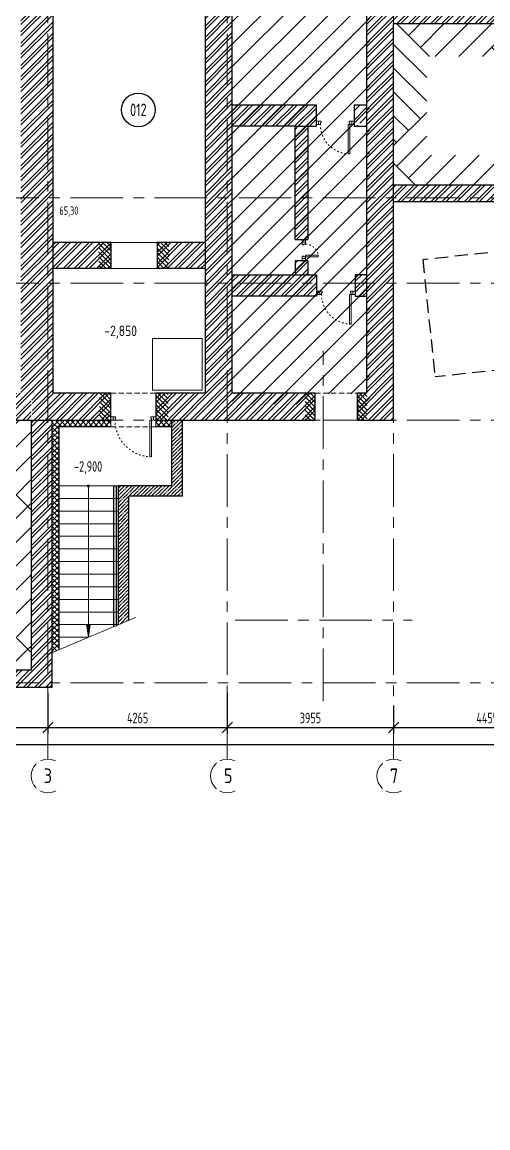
# Model space of a CAD drawing. Header units: millimetres. Extents: x -8689834 to 9419935, y 0 to 135940.
# Drawn here: x -334456 to -323381, y 44624 to 70921 of the extents above; entities that cross this region are included whole.
import ezdxf
from ezdxf import colors
from ezdxf.entities.mleader import LeaderData, LeaderLine
from ezdxf.enums import TextEntityAlignment as Align
from ezdxf.math import Vec2, Vec3

# ---------------------------------------------------------------- set-up
doc = ezdxf.new("R2010")
doc.units = ezdxf.units.MM
doc.header["$MEASUREMENT"] = 0
for name, pattern in [('ACAD_ISO03W100', [30, 12, -18]), ('CENTER', [2, 1.25, -0.25, 0.25, -0.25]), ('DASHED', [19.05, 12.7, -6.35]), ('TRATTEGGIATA', [0.75, 0.5, -0.25])]:
    doc.linetypes.add(name, pattern=pattern)
doc.layers.get('0').update_dxf_attribs({"color": 250, "lineweight": 9})
for name, color, linetype, lineweight in [('!!!_АР_перегородки блоки', 7, 'Continuous', 5), ('1 этаж тонкие линии!', 250, 'Continuous', 0), ('_0', 250, 'Continuous', 9), ('АР штриховка стен', 250, 'Continuous', 9), ('АР_Двери', 175, 'Continuous', 18), ('АР_Лестницы', 250, 'Continuous', 15), ('АР_Лестницы ограждение', 94, 'Continuous', 25), ('АР_Маркер экспликации', 239, 'Continuous', 13), ('АР_МосжилНии_Стены', 127, 'Continuous', 30), ('АР_Навесной фасад', 190, 'Continuous', 5), ('АР_Номер помещения', 1, 'Continuous', 25), ('АР_Оси', 7, 'Continuous', 9), ('АР_Оси размеры', 7, 'Continuous', 9), ('АР_Отметки', 250, 'Continuous', 15), ('АР_Помещения_площадь', 19, 'Continuous', 9), ('АР_Утеплитель', 154, 'Continuous', 9), ('АР_Штриховка кирпич', 250, 'Continuous', 9), ('АР_Штриховка монолит', 250, 'Continuous', 9), ('Подвал', 250, 'Continuous', 30)]:
    doc.layers.add(name, color=color, linetype=linetype, lineweight=lineweight)
doc.layers.add('ВХОДНЫЕ группы Лидер', color=250, linetype='Continuous')
doc.layers.get('0').freeze()
doc.styles.add('ISOCPEUR', font='isocpeur.ttf', dxfattribs={"width": 0.7})
doc.styles.get("Standard").update_dxf_attribs({"font": 'isocpeur.ttf', "width": 0.7})
doc.styles.add('ГОСТ 2.304', font='isocpeur.ttf', dxfattribs={"width": 0.7})
doc.dimstyles.new('СПДС', dxfattribs={"dimscale": 100, "dimtxt": 2.5, "dimasz": 2.5, "dimexe": 1.5, "dimexo": 0, "dimgap": 1, "dimtad": 1, "dimdec": 0, "dimrnd": 1, "dimtxsty": 'ГОСТ 2.304', "dimblk": 'OBLIQUE', "dimcen": 2.5, "dimdle": 1.5, "dimadec": 0, "dimazin": 2, "dimtfac": 0.75, "dimtdec": 0, "dimtmove": 1, "dimatfit": 3, "dimfxl": 1, "dimtolj": 1, "dimarcsym": 1})

# ---------------------------------------------------------------- blocks, each defined once
blk = doc.blocks.new('*U73')
blk.add_lwpolyline([(-100, 80), (-100, 950), (-140, 950), (-140, 80)], close=True)
for points in [[(-1070, 0), (-1070, 80), (-1015, 80), (-1015, 0), (-1070, 0)], [(-1015, 80), (-1015, 0), (-955, 0), (-955, 40), (-970, 40), (-970, 80), (-1015, 80)], [(-55, 80), (-55, 0), (-115, 0), (-115, 40), (-100, 40), (-100, 80), (-55, 80)], [(0, 0), (0, 80), (-55, 80), (-55, 0), (0, 0)]]:
    blk.add_lwpolyline(points)
at = {"linetype": 'ACAD_ISO03W100', "ltscale": 3}
blk.add_arc((-100, 80), 870, 90, 180, dxfattribs=at)
blk = doc.blocks.new('_Oblique')
at = {"color": 0, "linetype": 'ByBlock', "lineweight": -2}
blk.add_line((-0.5, -0.5), (0.5, 0.5), dxfattribs=at)
blk = doc.blocks.new('*D361')
at = {"layer": 'АР_Оси размеры', "color": 0, "lineweight": -2, "ltscale": 100, "transparency": 16777216}
for p, q in [((-333842, 54971), (-333842, 53997)), ((-340492, 54557), (-340492, 53997)), ((-340642, 54147), (-333692, 54147))]:
    blk.add_line(p, q, dxfattribs=at)
at = {"layer": 'АР_Оси размеры', "color": 0, "lineweight": -2, "ltscale": 100, "transparency": 16777216, "xscale": 250, "yscale": 250, "zscale": 250, "rotation": 180}
blk.add_blockref('_Oblique', (-340492, 54147), dxfattribs=at)
at = {"layer": 'АР_Оси размеры', "color": 0, "lineweight": -2, "ltscale": 100, "transparency": 16777216, "xscale": 250, "yscale": 250, "zscale": 250}
blk.add_blockref('_Oblique', (-333842, 54147), dxfattribs=at)
at = {"layer": 'АР_Оси размеры', "color": 0, "ltscale": 100, "transparency": 16777216, "insert": (-337167, 54372), "char_height": 250, "attachment_point": 5, "style": 'ГОСТ 2.304'}
blk.add_mtext('\\A1;6650', dxfattribs=at)
blk = doc.blocks.new('*D362')
at = {"layer": 'АР_Оси размеры', "color": 0, "lineweight": -2, "ltscale": 100, "transparency": 16777216}
for p, q in [((-333842, 54971), (-333842, 53997)), ((-329577, 54971), (-329577, 53997)), ((-333992, 54147), (-329427, 54147))]:
    blk.add_line(p, q, dxfattribs=at)
at = {"layer": 'АР_Оси размеры', "color": 0, "lineweight": -2, "ltscale": 100, "transparency": 16777216, "xscale": 250, "yscale": 250, "zscale": 250, "rotation": 180}
blk.add_blockref('_Oblique', (-333842, 54147), dxfattribs=at)
at = {"layer": 'АР_Оси размеры', "color": 0, "lineweight": -2, "ltscale": 100, "transparency": 16777216, "xscale": 250, "yscale": 250, "zscale": 250}
blk.add_blockref('_Oblique', (-329577, 54147), dxfattribs=at)
at = {"layer": 'АР_Оси размеры', "color": 0, "ltscale": 100, "transparency": 16777216, "insert": (-331710, 54372), "char_height": 250, "attachment_point": 5, "style": 'ГОСТ 2.304'}
blk.add_mtext('\\A1;4265', dxfattribs=at)
blk = doc.blocks.new('*D363')
at = {"layer": 'АР_Оси размеры', "color": 0, "lineweight": -2, "ltscale": 100, "transparency": 16777216}
for p, q in [((-329577, 54971), (-329577, 53997)), ((-325622, 54670), (-325622, 53997)), ((-329727, 54147), (-325472, 54147))]:
    blk.add_line(p, q, dxfattribs=at)
at = {"layer": 'АР_Оси размеры', "color": 0, "lineweight": -2, "ltscale": 100, "transparency": 16777216, "xscale": 250, "yscale": 250, "zscale": 250, "rotation": 180}
blk.add_blockref('_Oblique', (-329577, 54147), dxfattribs=at)
at = {"layer": 'АР_Оси размеры', "color": 0, "lineweight": -2, "ltscale": 100, "transparency": 16777216, "xscale": 250, "yscale": 250, "zscale": 250}
blk.add_blockref('_Oblique', (-325622, 54147), dxfattribs=at)
at = {"layer": 'АР_Оси размеры', "color": 0, "ltscale": 100, "transparency": 16777216, "insert": (-327600, 54372), "char_height": 250, "attachment_point": 5, "style": 'ГОСТ 2.304'}
blk.add_mtext('\\A1;3955', dxfattribs=at)
blk = doc.blocks.new('*D364')
at = {"layer": 'АР_Оси размеры', "color": 0, "lineweight": -2, "ltscale": 100, "transparency": 16777216}
for p, q in [((-321167, 54989), (-321167, 53997)), ((-325622, 54670), (-325622, 53997)), ((-325772, 54147), (-321017, 54147))]:
    blk.add_line(p, q, dxfattribs=at)
at = {"layer": 'АР_Оси размеры', "color": 0, "lineweight": -2, "ltscale": 100, "transparency": 16777216, "xscale": 250, "yscale": 250, "zscale": 250, "rotation": 180}
blk.add_blockref('_Oblique', (-325622, 54147), dxfattribs=at)
at = {"layer": 'АР_Оси размеры', "color": 0, "lineweight": -2, "ltscale": 100, "transparency": 16777216, "xscale": 250, "yscale": 250, "zscale": 250}
blk.add_blockref('_Oblique', (-321167, 54147), dxfattribs=at)
at = {"layer": 'АР_Оси размеры', "color": 0, "ltscale": 100, "transparency": 16777216, "insert": (-323395, 54372), "char_height": 250, "attachment_point": 5, "style": 'ГОСТ 2.304'}
blk.add_mtext('\\A1;4455', dxfattribs=at)
blk = doc.blocks.new('*D359')
at = {"layer": 'АР_Оси размеры', "color": 0, "lineweight": -2, "ltscale": 100, "transparency": 16777216}
for p, q in [((-346892, 53745), (-278177, 53745)), ((-346742, 53419), (-346742, 53895)), ((-278327, 53419), (-278327, 53895))]:
    blk.add_line(p, q, dxfattribs=at)
at = {"layer": 'АР_Оси размеры', "color": 0, "lineweight": -2, "ltscale": 100, "transparency": 16777216, "xscale": 250, "yscale": 250, "zscale": 250, "rotation": 180}
blk.add_blockref('_Oblique', (-346742, 53745), dxfattribs=at)
at = {"layer": 'АР_Оси размеры', "color": 0, "lineweight": -2, "ltscale": 100, "transparency": 16777216, "xscale": 250, "yscale": 250, "zscale": 250}
blk.add_blockref('_Oblique', (-278327, 53745), dxfattribs=at)
at = {"layer": 'АР_Оси размеры', "color": 0, "ltscale": 100, "transparency": 16777216, "insert": (-313012, 53970), "char_height": 250, "attachment_point": 5, "style": 'ГОСТ 2.304'}
blk.add_mtext('\\A1;68415', dxfattribs=at)
blk = doc.blocks.new('*U1786')
at = {"layer": 'АР_Номер помещения', "color": 7}
blk.add_circle((-16481, -1596), 400, dxfattribs=at)
at = {"layer": 'АР_Номер помещения', "color": 7, "style": 'ISOCPEUR', "width": 0.7}
blk.add_attdef('НОМЕР_ПОМЕЩЕНИЯ', text='', height=300, dxfattribs=at).set_placement((-16481, -1596), align=Align.MIDDLE_CENTER)
at = {"layer": 'АР_Помещения_площадь', "color": 7, "lineweight": 30, "width": 0.7, "flags": 104}
blk.add_attdef('ИМЯ_ПОМЕЩЕНИЯ', text='', height=100, dxfattribs=at).set_placement((158, 1217), align=Align.MIDDLE_CENTER)
blk = doc.blocks.new('*U88')
blk.add_lwpolyline([(-100, 80), (-100, 780), (-140, 780), (-140, 80)], close=True)
for points in [[(-900, 0), (-900, 80), (-845, 80), (-845, 0), (-900, 0)], [(-845, 80), (-845, 0), (-785, 0), (-785, 40), (-800, 40), (-800, 80), (-845, 80)], [(-55, 80), (-55, 0), (-115, 0), (-115, 40), (-100, 40), (-100, 80), (-55, 80)], [(0, 0), (0, 80), (-55, 80), (-55, 0), (0, 0)]]:
    blk.add_lwpolyline(points)
at = {"linetype": 'ACAD_ISO03W100', "ltscale": 3}
blk.add_arc((-100, 80), 700, 90, 180, dxfattribs=at)
blk = doc.blocks.new('*U65')
for points in [[(-500, 0), (-500, -80), (-445, -80), (-445, 0), (-500, 0)], [(-445, -80), (-445, 0), (-385, 0), (-385, -40), (-400, -40), (-400, -80), (-445, -80)], [(-55, -80), (-55, 0), (-115, 0), (-115, -40), (-100, -40), (-100, -80), (-55, -80)], [(0, 0), (0, -80), (-55, -80), (-55, 0), (0, 0)]]:
    blk.add_lwpolyline(points)
blk.add_lwpolyline([(-100, -80), (-100, -380), (-140, -380), (-140, -80)], close=True)
at = {"linetype": 'ACAD_ISO03W100', "ltscale": 3}
blk.add_arc((-100, -80), 300, 180, 270, dxfattribs=at)
blk = doc.blocks.new('_DotSmall')
at = {"color": 0, "linetype": 'ByBlock', "const_width": 0.5}
blk.add_lwpolyline([(-0.0625, 0, 1), (0.0625, 0, 1)], format="xyb", close=True, dxfattribs=at)
blk = doc.blocks.new('*U568')
h = blk.add_hatch(color=256)
h.dxf.hatch_style = 1
edge = h.paths.add_edge_path()
edge.add_arc((0, 0), 27.6, 359.64, 719.64)
h = blk.add_hatch(color=256)
h.dxf.hatch_style = 1
h.paths.add_polyline_path([(3300, -44), (3300, 44), (3600, 0)])
blk.add_line((3600, 0), (0, 0))
blk.add_lwpolyline([(3300, 44), (3300, -44), (3600, 0), (3300, 44)])
blk.add_circle((0, 0), 27.6)

msp = doc.modelspace()

# ---------------------------------------------------------------- hatches: boundary and pattern name
at = {"layer": '!!!_АР_перегородки блоки', "lineweight": 5, "ltscale": 100, "true_color": 0x636466}
h = msp.add_hatch(dxfattribs=at)
h.set_pattern_fill('ANSI31', color=251, scale=3000, angle=180, style=0)
h.set_pattern_definition([(225, (0, -14.5), (265.16504, -265.16504), [])])
h.paths.add_polyline_path([(-327484.7, 61922.1), (-327484.7, 62079.5), (-326484.7, 62079.5), (-326484.7, 61922.1), (-326484.7, 61835.7), (-326197.5, 61835.7), (-326197.5, 71500.1), (-325612.1, 71500.1), (-295741.6, 71500.1), (-295741.6, 71665.5), (-295741.6, 81248.6), (-329468.3, 81248.6), (-329468.3, 61835.7), (-327484.7, 61835.7)])
at = {"layer": '1 этаж тонкие линии!', "ltscale": 100, "transparency": 33554559}
h = msp.add_hatch(dxfattribs=at)
h.set_pattern_fill('AR-PARQ1', color=256, scale=200, angle=45, style=0)
h.set_pattern_definition([(135, (0.2, -110), (-3394.113, 0), [2400, -2400]), (135, (283, 172.8), (-3394.113, 0), [2400, -2400]), (135, (565.9, 455.7), (-3394.113, 0), [2400, -2400]), (135, (848.7, 738.5), (-3394.113, 0), [2400, -2400]), (135, (1131.6, 1021.4), (-3394.113, 0), [2400, -2400]), (135, (1414.4, 1304.2), (-3394.113, 0), [2400, -2400]), (135, (1697.2, 1587), (-3394.113, 0), [2400, -2400]), (45, (-1696.9, 1587), (3394.113, 0), [2400, -2400]), (45, (-1979.7, 1870), (3394.113, 0), [2400, -2400]), (45, (-2262.6, 2152.7), (3394.113, 0), [2400, -2400]), (45, (-2545.4, 2435.6), (3394.113, 0), [2400, -2400]), (45, (-2828.2, 2718.4), (3394.113, 0), [2400, -2400]), (45, (-3111, 3001.3), (3394.113, 0), [2400, -2400]), (45, (-3394, 3284), (3394.113, 0), [2400, -2400])])
h.paths.add_polyline_path([(-299206.8, 70885.7), (-325621.8, 70885.7), (-325621.8, 67045.7), (-299206.8, 67045.7)])
h.paths.add_polyline_path([(-299975.8, 70101.9), (-299977.8, 67758), (-324834.8, 67758), (-324832.9, 70101.9)], flags=16)
h = msp.add_hatch(dxfattribs=at)
h.set_pattern_fill('AR-PARQ1', color=256, scale=200, angle=45, style=0)
h.paths.add_polyline_path([(-335193, 56344.5), (-345603.8, 56344.5), (-345600.6, 63622.4), (-341357.6, 63622.4), (-341357.6, 60525.8), (-335189.8, 60525.8)], flags=16)
h.paths.add_polyline_path([(-334239.8, 55506.5), (-346441.8, 55506.5), (-346441.8, 64415), (-340493.3, 64415), (-340493.3, 61455.7), (-334239.8, 61455.7)])
at = {"layer": 'АР штриховка стен', "ltscale": 100}
h = msp.add_hatch(dxfattribs=at)
h.set_pattern_fill('ANSI31', color=1, scale=600, angle=-90)
h.set_pattern_definition([(315, (-242859.06, 912661.62), (53.0330086, 53.0330086), [])])
h.paths.add_polyline_path([(-331246.5, 65059.3), (-331246.5, 65678.8), (-330970.2, 65678.8), (-330969.8, 65059.6)])
h.paths.add_polyline_path([(-332631.9, 65059.5), (-332631.9, 65679), (-332347.9, 65678.8), (-332347.9, 65059.5)])
h = msp.add_hatch(dxfattribs=at)
h.set_pattern_fill('ANSI31', color=1, scale=600, angle=-90)
h.set_pattern_definition([(315, (-241966.475, 909078.04), (53.0330086, 53.0330086), [])])
h.paths.add_polyline_path([(-331276.8, 61455.4), (-331276.8, 62094.7), (-330985.3, 62094.7), (-330985.3, 61455.4)])
h.paths.add_polyline_path([(-332613.7, 61455.4), (-332613.7, 62094.7), (-332347.9, 62094.7), (-332347.9, 61455.4)])
h = msp.add_hatch(dxfattribs=at)
h.set_pattern_fill('ANSI31', color=1, scale=600, angle=-90)
h.set_pattern_definition([(315, (-237173.31, 909077.465), (53.0330086, 53.0330086), [])])
h.paths.add_polyline_path([(-326483.7, 61454.8), (-326483.7, 62094.1), (-326249, 62094.1), (-326249, 61454.8)])
h.paths.add_polyline_path([(-327727.3, 61454.8), (-327727.3, 62094.1), (-327484.7, 62094.1), (-327484.7, 61454.8)])
at = {"layer": 'АР_Утеплитель', "ltscale": 100}
h = msp.add_hatch(dxfattribs=at)
h.set_pattern_fill('ANSI37', color=256, scale=700)
h.set_pattern_definition([(45, (-14549.87, -21068), (-61.871843, 61.871843), []), (135, (-14549.87, -21068), (-61.871843, -61.871843), [])])
h.paths.add_polyline_path([(-332347.9, 61305.4), (-332347.9, 61455.4), (-332391.8, 61455), (-333741.8, 61455.6), (-333738.3, 55912.5), (-333588.3, 56002.5), (-333586.8, 61305.4), (-332348.1, 61305.4)])
h = msp.add_hatch(dxfattribs=at)
h.set_pattern_fill('ANSI37', color=256, scale=700)
h.set_pattern_definition([(45, (-14549.69, -20823.21), (-61.871843, 61.871843), []), (135, (-14549.69, -20823.21), (-61.871843, -61.871843), [])])
h.paths.add_polyline_path([(-330895.3, 61455.4), (-331276.8, 61455.4), (-331276.8, 61305.4), (-330895.2, 61305.4)])
at = {"layer": 'АР_Штриховка кирпич', "ltscale": 100}
h = msp.add_hatch(dxfattribs=at)
h.set_pattern_fill('ANSI32', color=256, scale=500)
h.paths.add_polyline_path([(-339853.3, 82050.5), (-330106.8, 82051.5), (-330106.8, 80969.2), (-329468.3, 80969), (-329468.3, 82685.7), (-329576.8, 82685.7), (-329971.8, 82685.8), (-340493.3, 82685.7), (-340493.3, 64815.7), (-346842, 64815.7), (-346842, 55105.7), (-333741.7, 55105.7), (-333741.7, 61455.7), (-332347.9, 61455.7), (-332347.9, 62094), (-334239.8, 62094), (-334239.8, 55506.5), (-346441.8, 55506.5), (-346441.1, 64415), (-340492.6, 64415), (-340517.6, 61455.7), (-334214, 61455.7), (-334225.3, 62094.7), (-339853.3, 62094.7), (-339853.4, 64904.6)])
h = msp.add_hatch(dxfattribs=at)
h.set_pattern_fill('ANSI32', color=256, scale=500)
h.paths.add_polyline_path([(-333716.9, 82685.7), (-334136.7, 82685.7), (-334136.7, 62094), (-333716.8, 62094)])
h.paths.add_polyline_path([(-334136.7, 82685.7), (-334484.7, 82685.7), (-334484.7, 62094), (-334136.7, 62094)])
h = msp.add_hatch(dxfattribs=at)
h.set_pattern_fill('ANSI32', color=256, scale=500)
h.paths.add_polyline_path([(-330107.2, 62334), (-330107, 75293.5), (-329468.1, 75293.5), (-329468.3, 62094), (-330106.8, 62094), (-330106.8, 62334)])
h = msp.add_hatch(dxfattribs=at)
h.set_pattern_fill('ANSI32', color=256, scale=500)
h.paths.add_polyline_path([(-325621.9, 72376.5), (-326262.9, 72376.5), (-326262.2, 70995.7), (-325615.6, 70995.7), (-325615.6, 71514.8), (-325621.2, 71514.8)])
h.paths.add_polyline_path([(-321160.6, 71394.1), (-325615.6, 71394.1), (-325615.6, 70995.7), (-321166.3, 70885.7)])
h.paths.add_polyline_path([(-321166.3, 70885.7), (-325615.6, 70995.7), (-325615.6, 61476.5), (-325615.6, 66645.7), (-299206.8, 66645.7), (-299194.3, 67045.7), (-325615.6, 67045.7), (-325621.8, 70885.7), (-321160.6, 70885.7)])
h.paths.add_polyline_path([(-295715.3, 71393.9), (-314071.8, 71394), (-317825.5, 71394.1), (-317828.5, 72245.9), (-318274.1, 72245.9), (-318274.1, 71394.1), (-321160.6, 71394.1), (-321166.3, 70885.7), (-295715.3, 70995.7)])
h.paths.add_polyline_path([(-318274.1, 71394.1), (-317841.8, 71394.1)], flags=16)
h.paths.add_polyline_path([(-295715.3, 70999), (-321166.3, 70885.7), (-295715.3, 70891)], flags=17)
h.paths.add_polyline_path([(-327484.7, 61455.7), (-327484.7, 62093.9), (-331276, 62093.7), (-331277.6, 61455.4), (-325615.6, 61455.7), (-325615.6, 70995.7), (-326256.7, 70995.7), (-326255.1, 62094), (-326484.7, 62094), (-326484.7, 61455.7)])
h = msp.add_hatch(dxfattribs=at)
h.set_pattern_fill('ANSI32', color=256, scale=500)
h.paths.add_polyline_path([(-329471.8, 68954.6), (-327463.8, 68954.5), (-327463.8, 68444.6), (-329468.3, 68444.6)])
h = msp.add_hatch(dxfattribs=at)
h.set_pattern_fill('ANSI32', color=256, scale=500)
h.paths.add_polyline_path([(-327963.6, 68444.6), (-327661.7, 68444.6), (-327661.9, 65747.8), (-327963.4, 65747.8)])
h = msp.add_hatch(dxfattribs=at)
h.set_pattern_fill('ANSI32', color=256, scale=500)
h.paths.add_polyline_path([(-332347.9, 65678.8), (-333716.8, 65678.8), (-333716.8, 65059.5), (-332347.9, 65059.5)])
h.paths.add_polyline_path([(-330106.8, 65678.8), (-331246.5, 65678.8), (-331246.5, 65059.5), (-330106.8, 65059.5)])
h = msp.add_hatch(dxfattribs=at)
h.set_pattern_fill('ANSI32', color=256, scale=500)
h.paths.add_polyline_path([(-327963.6, 65241.2), (-327661.7, 65241.2), (-327661.1, 64914.4), (-327962.6, 64914.4)])
h = msp.add_hatch(dxfattribs=at)
h.set_pattern_fill('ANSI32', color=256, scale=500)
h.paths.add_polyline_path([(-327458.8, 64914.4), (-329468.3, 64914.4), (-329468.4, 64406.1), (-327458.8, 64406.1)])
h.paths.add_polyline_path([(-326262.1, 64913.9), (-326534, 64913.9), (-326534.1, 64405.9), (-326262.2, 64405.9)])
at = {"layer": 'АР_Штриховка монолит', "ltscale": 300}
h = msp.add_hatch(dxfattribs=at)
h.set_pattern_fill('ANSI35', color=256, scale=1200)
h.set_pattern_definition([(45, (16218.3, -7798.38), (-212.13203, 212.13203), []), (45, (16430.42, -7798.38), (-212.13203, 212.13203), [375, -75, 0, -75])])
h.paths.add_polyline_path([(-326565.5, 68954.5), (-326263.7, 68954.5), (-326260.6, 68444.6), (-326562.1, 68444.5)])
at = {"layer": 'АР_Штриховка монолит', "ltscale": 100}
h = msp.add_hatch(dxfattribs=at)
h.set_pattern_fill('ANSI35', color=256, scale=500)
h.paths.add_polyline_path([(-332172.2, 56586.8), (-331925.6, 56690.8), (-331924.8, 59645.3), (-330644.8, 59645.3), (-330645.5, 61455.4), (-330895.5, 61455.4), (-330894.8, 59895.4), (-332174.8, 59895.4)])

# ---------------------------------------------------------------- linework, layer by layer
at = {"layer": '_0', "ltscale": 100}
msp.add_lwpolyline([(-331357.4, 62168.9), (-330172.3, 62168.9), (-330172.3, 63394.7), (-331357.4, 63394.7)], close=True, dxfattribs=at)
at = {"layer": 'АР_Лестницы', "color": 18, "ltscale": 100, "true_color": 0x000000}
for p, q in [((-332170.4, 59592.5), (-333575.5, 59592.5)), ((-332170.2, 59292.5), (-333575.5, 59292.5)), ((-332170.1, 58992.5), (-333575.5, 58992.5)), ((-332170, 58692.5), (-333575.5, 58692.5)), ((-332169.8, 58393.2), (-333575.5, 58392.5)), ((-332169.7, 58092.5), (-333575.5, 58092.5)), ((-332169.6, 57792.5), (-333575.5, 57792.5)), ((-332169.4, 57492.5), (-333575.5, 57492.5)), ((-332169.3, 57192.5), (-333575.5, 57192.5)), ((-332169.2, 56892.5), (-333575.5, 56892.5)), ((-331756.4, 56762.2), (-333865.6, 55872.1))]:
    msp.add_line(p, q, dxfattribs=at)
at = {"layer": 'АР_Лестницы', "ltscale": 100}
for points in [[(-332170.5, 59892.5), (-333575.5, 59892.5)], [(-332169, 56592.5), (-333575.5, 56592.5)], [(-332869.4, 56292.5), (-333575.5, 56292.5)]]:
    msp.add_lwpolyline(points, dxfattribs=at)
at = {"layer": 'АР_Лестницы ограждение', "color": 18, "ltscale": 100, "true_color": 0x000000}
msp.add_lwpolyline([(-332274.1, 56537.4), (-332274.1, 59892.9), (-332222.8, 59892.9), (-332222.8, 56559.1)], dxfattribs=at)
at = {"layer": 'АР_МосжилНии_Стены', "ltscale": 100}
for p, q in [((-325621.8, 67045.7), (-325621.8, 70885.7)), ((-325621.8, 70885.7), (-299206.8, 70885.7)), ((-327463.8, 68954.6), (-327463.8, 68444.6)), ((-326563.8, 68954.4), (-326563.8, 68444.6)), ((-299206.8, 67045.7), (-325621.8, 67045.7)), ((-332347.9, 65678.8), (-333716.8, 65678.8)), ((-332347.9, 65678.8), (-332413.4, 65678.8)), ((-332347.9, 65678.8), (-332347.9, 65059.5)), ((-330106.8, 65678.8), (-331246.5, 65678.8)), ((-331246.5, 65678.8), (-331246.5, 65059.5)), ((-332350.2, 65059.5), (-333716.8, 65059.5)), ((-332347.9, 65059.5), (-332413.4, 65059.5)), ((-330106.8, 65059.5), (-331246.5, 65059.5)), ((-329468.3, 64914.4), (-327458.8, 64914.4)), ((-327458.8, 64914.4), (-327458.8, 64406)), ((-326262.2, 64913.9), (-326534, 64913.9)), ((-326534, 64913.9), (-326534, 64406)), ((-327458.8, 64406), (-329468.3, 64406)), ((-326534, 64406), (-326262.2, 64405.5)), ((-332347.9, 61455.4), (-332347.9, 62093.7)), ((-331276.8, 62093.7), (-331276.8, 61455.4)), ((-327484.7, 61455.7), (-327484.7, 62094)), ((-327484.7, 61455.7), (-327484.7, 62094)), ((-326484.7, 61455.7), (-326484.7, 62094)), ((-326484.7, 62094), (-326484.7, 61455.7)), ((-334329.8, 61455.6), (-332347.9, 61455.4)), ((-333741.7, 55105.7), (-333741.8, 61455.7)), ((-331276.8, 61455.4), (-327492.9, 61455.7)), ((-330894.1, 59895.4), (-330895.3, 61455.4)), ((-330644.1, 59645.3), (-330645.3, 61455.4)), ((-332172.2, 59892.5), (-332172.2, 56586, 0)), ((-330897.1, 59892.5), (-332172.1, 59892.5)), ((-331920.5, 56993.6), (-331922.1, 59645.3)), ((-330644.8, 59645.3), (-331922.1, 59645.3)), ((-331920.6, 56690.8), (-331922.1, 59645.3)), ((-330644.8, 59645.3), (-331919.8, 59645.3)), ((-346842, 55105.7), (-333741.6, 55105.7))]:
    msp.add_line(p, q, dxfattribs=at)
for points in [[(-333716.8, 62094), (-333716.8, 62094), (-333716.8, 82051.5)], [(-330106.8, 75293.5), (-330106.8, 62099.4)], [(-330106.8, 75293.5), (-329468.3, 75293.5), (-329468.3, 62094)], [(-326262.2, 62094), (-326262.6, 72372.8)], [(-329468.3, 68954.6), (-327463.8, 68954.6)], [(-326563.8, 68954.4), (-326262.2, 68954.4)], [(-327962.6, 65747.8), (-327962.6, 68444.6), (-329468.3, 68444.6)], [(-327962.6, 68444.6), (-327463.8, 68444.6)], [(-327662.6, 68444.6), (-327662.6, 65747.8)], [(-326563.8, 68444.6), (-326262.2, 68444.6)], [(-326484.7, 61455.7), (-325621.8, 61455.7), (-325621.8, 67045.7), (-325621.8, 67045.7)], [(-312596.8, 66645.7), (-312596.8, 66645.7), (-325621.8, 66645.7)], [(-327962.6, 65747.8), (-327662.6, 65747.8)], [(-327962.6, 65241.2), (-327962.6, 64914.4)], [(-327662.6, 65241.2), (-327962.6, 65241.2)], [(-327662.6, 65241.2), (-327662.6, 64914.4)], [(-332347.9, 62093.7), (-333716.8, 62094)], [(-330106.8, 62094), (-331276.8, 62093.7)], [(-327484.7, 62094), (-329468.3, 62094)], [(-326262.2, 62094), (-326262.2, 62094), (-326484.7, 62094)], [(-327492.9, 61455.7), (-327484.7, 61455.7)]]:
    msp.add_lwpolyline(points, dxfattribs=at)
msp.add_lwpolyline([(-334239.8, 55506.5), (-346441.8, 55506.5), (-346441.8, 64415), (-340491.8, 64415), (-340491.8, 61455.7), (-334239.8, 61455.7)], close=True, dxfattribs=at)
at = {"layer": 'АР_Навесной фасад', "ltscale": 100}
for p, q in [((-333586.8, 55989.8), (-333586.7, 61305.4)), ((-333586.7, 61305.4), (-332347.9, 61305.4)), ((-333576.8, 55994), (-333576.7, 61295.4)), ((-333576.7, 61295.4), (-332347.9, 61295.4)), ((-332347.9, 61295.4), (-332347.9, 61455.4)), ((-331276.8, 61295.4), (-331276.8, 61455.4)), ((-331276.8, 61305.4), (-330895.3, 61305.4)), ((-331276.8, 61295.4), (-330895.3, 61295.4))]:
    msp.add_line(p, q, dxfattribs=at)
at = {"layer": 'АР_Оси', "linetype": 'CENTER', "ltscale": 1000}
for p, q in [((-329577, 53394.4), (-329577, 87701.9)), ((-325622, 53394.4), (-325622, 87701.9)), ((-333842, 53394.4), (-333842, 82776.9)), ((-359305.8, 66745.7), (-275708.6, 66745.7)), ((-359305.8, 64715.7), (-275708.6, 64715.7)), ((-327293.7, 54773), (-327293.7, 63101.3)), ((-359305.8, 61455.7), (-289924.6, 61455.7)), ((-329388.2, 56700), (-325178.7, 56700)), ((-359305.8, 55205.7), (-275708.6, 55205.7))]:
    msp.add_line(p, q, dxfattribs=at)
at = {"layer": 'АР_Оси', "ltscale": 0.5}
for centre in [(-333842, 52994.4), (-329577, 52994.4), (-325622, 52994.4)]:
    msp.add_circle(centre, 400, dxfattribs=at)
at = {"layer": 'ВХОДНЫЕ группы Лидер', "linetype": 'DASHED', "ltscale": 25}
for p, q in [((-323380.7, 65434.1), (-324930.5, 65271.6)), ((-324930.5, 65271.6), (-324638.5, 62486.9)), ((-321073.8, 62859.5), (-324637.5, 62485.2))]:
    msp.add_line(p, q, dxfattribs=at)
at = {"layer": 'Подвал', "lineweight": 13, "ltscale": 250}
for p, q in [((-332347.9, 65678.8), (-331246.5, 65678.8)), ((-332347.9, 65059.5), (-331246.5, 65059.5))]:
    msp.add_line(p, q, dxfattribs=at)
at = {"layer": 'Подвал', "linetype": 'TRATTEGGIATA', "lineweight": 13, "ltscale": 250}
for p, q in [((-332347.9, 62094.6), (-331277.9, 62094.6)), ((-327484.7, 62094.6), (-326414.7, 62094.6)), ((-332346.8, 61295.4), (-331276.8, 61295.4)), ((-327492.9, 61455.7), (-326422.9, 61455.7))]:
    msp.add_line(p, q, dxfattribs=at)

# ---------------------------------------------------------------- block references
at = {"layer": 'АР_Двери', "xscale": -1}
for name, p, rotation in [('*U88', (-326563.8, 68566.3), 180), ('*U65', (-327795.2, 65241.2), 90), ('*U88', (-326534, 64521.6), 180), ('*U73', (-331276.8, 61533.8), 180)]:
    msp.add_blockref(name, p, dxfattribs=dict(at, rotation=rotation))
at = {"layer": 'АР_Лестницы', "ltscale": 75, "rotation": 270}
msp.add_blockref('*U568', (-332878, 59892.5), dxfattribs=at)
at = {"layer": 'АР_Маркер экспликации', "color": 7}
ref = msp.add_blockref('*U1786', (-315211.8, 70430.2), dxfattribs=at)
ref.add_attrib('НОМЕР_ПОМЕЩЕНИЯ', '012', dxfattribs={"layer": 'АР_Номер помещения', "color": 7, "height": 300, "style": 'ISOCPEUR', "width": 0.7}).set_placement((-331692.4, 68834.5), align=Align.MIDDLE_CENTER)
ref.add_attrib('ПЛОЩАДЬ_ПОМЕЩЕНИЯ', '65,30', dxfattribs={"layer": 'АР_Помещения_площадь', "color": 7, "height": 200, "style": 'ISOCPEUR', "width": 0.7}).set_placement((-333116.6, 66437.5), align=Align.MIDDLE_RIGHT)

# ---------------------------------------------------------------- dimensions: what is measured, and where the dimension line sits
at = {"layer": 'АР_Оси размеры', "ltscale": 100}
for base, p1, p2, picture, middle in [((-333842, 54147.1), (-340492, 54557), (-333842, 54970.9), '*D361', (-337167, 54372.1)), ((-329577, 54147.1), (-333842, 54970.9), (-329577, 54970.9), '*D362', (-331709.5, 54372.1)), ((-325622, 54147.1), (-329577, 54970.9), (-325622, 54670.1), '*D363', (-327599.5, 54372.1)), ((-321167, 54147.1), (-325622, 54670.1), (-321167, 54988.9), '*D364', (-323394.5, 54372.1))]:
    dim = msp.add_linear_dim(base=base, p1=p1, p2=p2, dimstyle='СПДС', dxfattribs=at)
    dim.commit()
    dim.dimension.update_dxf_attribs({"geometry": picture, "text_midpoint": middle})

# ---------------------------------------------------------------- next in the draw order: texts
at = {"layer": 'АР_Оси', "char_height": 350, "attachment_point": 1, "line_spacing_factor": 1.149209, "style": 'ГОСТ 2.304', "bg_fill": 2}
for s, insert in [('{\\W0.8;3}', (-333941.8, 53172.2)), ('{\\W0.8;5}', (-329657.4, 53172.2)), ('{\\W0.8;7}', (-325708.7, 53172.2))]:
    msp.add_mtext(s, dxfattribs=dict(at, insert=insert))

# ---------------------------------------------------------------- next in the draw order: dimensions: what is measured, and where the dimension line sits
at = {"layer": 'АР_Оси размеры', "ltscale": 100}
dim = msp.add_linear_dim(base=(-278327, 53745), p1=(-346742, 53419.4), p2=(-278327, 53419.4), dimstyle='СПДС', dxfattribs=at)
dim.commit()
dim.dimension.update_dxf_attribs({"geometry": '*D359', "text_midpoint": (-313012, 53745), "dimtype": 160})

# ---------------------------------------------------------------- next in the draw order: leaders
at = {"layer": 'АР_Отметки'}
ml = msp.add_multileader_mtext('Standard', dxfattribs=at)
ml.set_content('{\\W0.8;-2,430}', color=256, style='ISOCPEUR')
ml.set_leader_properties(color=256, linetype='Continuous', lineweight=-1)
ml.set_arrow_properties(name='DOTSMALL')
ml.build(insert=Vec2(0, 0))
ml.multileader.update_dxf_attribs({"has_text_frame": 1, "text_left_attachment_type": 4, "text_right_attachment_type": 4, "dogleg_length": 100, "arrow_head_size": 180})
ctx = ml.context
ctx.base_point, ctx.char_height, ctx.arrow_head_size, ctx.landing_gap_size, ctx.plane_origin = Vec3(-336711.9, 117132.7), 250, 180, 50, Vec3(-335659.2, 115477.5)
ctx.left_attachment, ctx.right_attachment = 4, 4
notes = []
notes.append((ctx, [(0, (0, 0, 0), (0, 0), (1, 0), 1, [])]))
ctx.mtext.insert, ctx.mtext.width, ctx.mtext.line_spacing_style, ctx.mtext.flow_direction = Vec3(-336661.9, 117466), 852.697, 2, 5
ml = msp.add_multileader_mtext('Standard', dxfattribs=at)
ml.set_content('{\\W0.8;-2,730}', color=256, style='ISOCPEUR')
ml.set_leader_properties(color=256, linetype='Continuous', lineweight=-1)
ml.set_arrow_properties(name='DOTSMALL')
ml.build(insert=Vec2(0, 0))
ml.multileader.update_dxf_attribs({"has_text_frame": 1, "text_left_attachment_type": 4, "text_right_attachment_type": 4, "dogleg_length": 100, "arrow_head_size": 180})
ctx = ml.context
ctx.base_point, ctx.char_height, ctx.arrow_head_size, ctx.landing_gap_size, ctx.plane_origin = Vec3(-346371.4, 101933.6), 250, 180, 50, Vec3(-346327.7, 100655.5)
ctx.left_attachment, ctx.right_attachment = 4, 4
notes.append((ctx, [(0, (0, 0, 0), (0, 0), (1, 0), 1, [])]))
ctx.mtext.insert, ctx.mtext.width, ctx.mtext.defined_height, ctx.mtext.line_spacing_style, ctx.mtext.flow_direction = Vec3(-346321.4, 102266.9), 769.989, 343.9, 2, 5
ml = msp.add_multileader_mtext('Standard', dxfattribs=at)
ml.set_content('{\\W0.8;-2,780}', color=256, style='ISOCPEUR')
ml.set_leader_properties(color=256, linetype='Continuous', lineweight=-1)
ml.set_arrow_properties(name='DOTSMALL')
ml.build(insert=Vec2(0, 0))
ml.multileader.update_dxf_attribs({"has_text_frame": 1, "text_left_attachment_type": 4, "text_right_attachment_type": 4, "dogleg_length": 100, "arrow_head_size": 180})
ctx = ml.context
ctx.base_point, ctx.char_height, ctx.arrow_head_size, ctx.landing_gap_size, ctx.plane_origin = Vec3(-348571.1, 101311.4), 250, 180, 50, Vec3(-348527.5, 100033.3)
ctx.left_attachment, ctx.right_attachment = 4, 4
notes.append((ctx, [(0, (0, 0, 0), (0, 0), (1, 0), 1, [])]))
ctx.mtext.insert, ctx.mtext.width, ctx.mtext.defined_height, ctx.mtext.line_spacing_style, ctx.mtext.flow_direction = Vec3(-348521.1, 101644.7), 769.989, 343.9, 2, 5
ml = msp.add_multileader_mtext('Standard', dxfattribs=at)
ml.set_content('{\\W0.8;-2,730}', color=256, style='ISOCPEUR')
ml.set_leader_properties(color=256, linetype='Continuous', lineweight=-1)
ml.set_arrow_properties(name='DOTSMALL')
ml.build(insert=Vec2(0, 0))
ml.multileader.update_dxf_attribs({"has_text_frame": 1, "text_left_attachment_type": 4, "text_right_attachment_type": 4, "dogleg_length": 100, "arrow_head_size": 180})
ctx = ml.context
ctx.base_point, ctx.char_height, ctx.arrow_head_size, ctx.landing_gap_size, ctx.plane_origin = Vec3(-343122.5, 91149.4), 250, 180, 50, Vec3(-347781, 87297.1)
ctx.left_attachment, ctx.right_attachment = 4, 4
notes.append((ctx, [(0, (0, 0, 0), (0, 0), (1, 0), 1, [])]))
ctx.mtext.insert, ctx.mtext.width, ctx.mtext.defined_height, ctx.mtext.line_spacing_style, ctx.mtext.flow_direction = Vec3(-343072.5, 91482.7), 769.989, 343.9, 2, 5
ml = msp.add_multileader_mtext('Standard', dxfattribs=at)
ml.set_content('{\\W0.8;-2,430}', color=256, style='ISOCPEUR')
ml.set_leader_properties(color=256, linetype='Continuous', lineweight=-1)
ml.set_arrow_properties(name='DOTSMALL')
ml.build(insert=Vec2(0, 0))
ml.multileader.update_dxf_attribs({"has_text_frame": 1, "text_left_attachment_type": 4, "text_right_attachment_type": 4, "dogleg_length": 100, "arrow_head_size": 180})
ctx = ml.context
ctx.base_point, ctx.char_height, ctx.arrow_head_size, ctx.landing_gap_size, ctx.plane_origin = Vec3(-334177.8, 87942.7), 250, 180, 50, Vec3(-333125.1, 86287.5)
ctx.left_attachment, ctx.right_attachment = 4, 4
notes.append((ctx, [(0, (0, 0, 0), (0, 0), (1, 0), 1, [])]))
ctx.mtext.insert, ctx.mtext.width, ctx.mtext.line_spacing_style, ctx.mtext.flow_direction = Vec3(-334127.8, 88276.1), 852.697, 2, 5
ml = msp.add_multileader_mtext('Standard', dxfattribs=at)
ml.set_content('{\\W0.8;-2,850}', color=256, style='ISOCPEUR')
ml.set_leader_properties(color=256, linetype='Continuous', lineweight=-1)
ml.set_arrow_properties(name='DOTSMALL')
ml.build(insert=Vec2(0, 0))
ml.multileader.update_dxf_attribs({"has_text_frame": 1, "text_left_attachment_type": 4, "text_right_attachment_type": 4, "dogleg_length": 100, "arrow_head_size": 180})
ctx = ml.context
ctx.base_point, ctx.char_height, ctx.arrow_head_size, ctx.landing_gap_size, ctx.plane_origin = Vec3(-332549.7, 63369.7), 250, 180, 50, Vec3(-332631.1, 62435.4)
ctx.left_attachment, ctx.right_attachment = 4, 4
notes.append((ctx, [(0, (0, 0, 0), (0, 0), (1, 0), 1, [])]))
ctx.mtext.insert, ctx.mtext.width, ctx.mtext.defined_height, ctx.mtext.line_spacing_style, ctx.mtext.flow_direction = Vec3(-332499.7, 63703), 769.989, 343.9, 2, 5
ml = msp.add_multileader_mtext('Standard', dxfattribs=at)
ml.set_content('-2,900', color=256, style='ISOCPEUR')
ml.set_leader_properties(color=256, linetype='Continuous', lineweight=-1)
ml.set_arrow_properties(name='DOTSMALL')
ml.build(insert=Vec2(0, 0))
ml.multileader.update_dxf_attribs({"has_text_frame": 1, "text_left_attachment_type": 4, "text_right_attachment_type": 4, "dogleg_length": 100, "arrow_head_size": 180})
ctx = ml.context
ctx.base_point, ctx.char_height, ctx.arrow_head_size, ctx.landing_gap_size, ctx.plane_origin = Vec3(-333269.1, 60145.2), 250, 180, 50, Vec3(-332327.4, 58791.6)
ctx.left_attachment, ctx.right_attachment = 4, 4
notes.append((ctx, [(0, (0, 0, 0), (0, 0), (1, 0), 1, [])]))
ctx.mtext.insert, ctx.mtext.width, ctx.mtext.defined_height, ctx.mtext.line_spacing_style, ctx.mtext.flow_direction = Vec3(-333219.1, 60478.5), 599.198, 407.5, 2, 5
for ctx, leaders in notes:
    for number, flags, end, landing, length, lines in leaders:
        leader = LeaderData()
        leader.index, (leader.has_last_leader_line, leader.has_dogleg_vector, leader.attachment_direction) = number, flags
        leader.last_leader_point, leader.dogleg_vector, leader.dogleg_length = Vec3(end), Vec3(landing), length
        for number, points, colour, breaks in lines:
            line = LeaderLine()
            line.index, line.vertices, line.color, line.breaks = number, Vec3.list(points), colors.encode_raw_color(colour), breaks
            leader.lines.append(line)
        ctx.leaders.append(leader)

doc.saveas('drawing.dxf')
